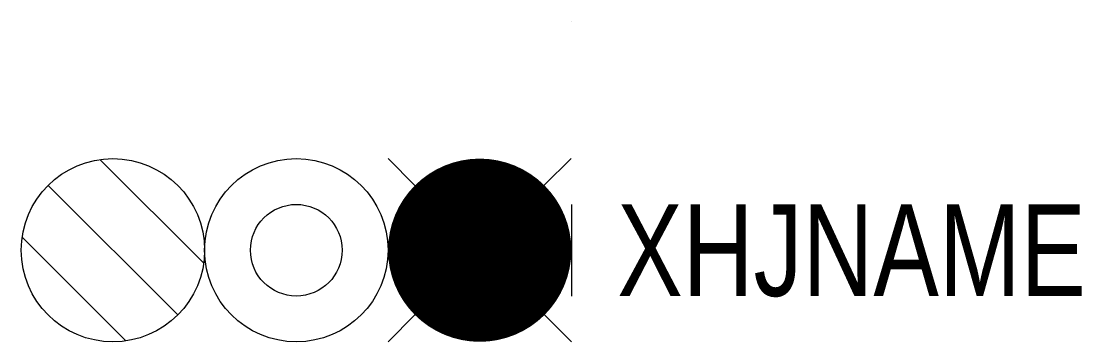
# Model space of a CAD drawing. Header units: millimetres. Extents: x -12 to 11.1, y -7 to 0.
import ezdxf

# ---------------------------------------------------------------- set-up
doc = ezdxf.new("R2010")
doc.units = ezdxf.units.MM

msp = doc.modelspace()

# ---------------------------------------------------------------- linework, layer by layer
for p, q in [((0, 0.001), (0, -0.001)), ((0, -4), (0, -6))]:
    msp.add_line(p, q)
at = {"color": 1, "linetype": 'ByBlock', "ltscale": 3}
for p, q in [((-3.414, -3.586), (-4, -3)), ((-0.005, -2.995), (-0.591, -3.581)), ((-3.414, -6.414), (-4, -7)), ((0, -7), (-0.586, -6.414))]:
    msp.add_line(p, q, dxfattribs=at)
at = {"color": 2}
for p, q in [((-8.02, -5.283), (-10.283, -3.02)), ((-8.586, -6.414), (-11.414, -3.586)), ((-9.717, -6.98), (-11.98, -4.717))]:
    msp.add_line(p, q, dxfattribs=at)
at = {"color": 1, "const_width": 2}
msp.add_lwpolyline([(-3, -5, 1), (-1, -5, 1)], format="xyb", close=True, dxfattribs=at)
at = {"color": 2}
msp.add_circle((-10, -5), 2, dxfattribs=at)
for radius in [2, 1]:
    msp.add_circle((-6, -5), radius)

# ---------------------------------------------------------------- texts
at = {"width": 0.8}
msp.add_attdef('XHJNAME', (1, -6), 'SL8', height=2, dxfattribs=at)

doc.saveas('drawing.dxf')
